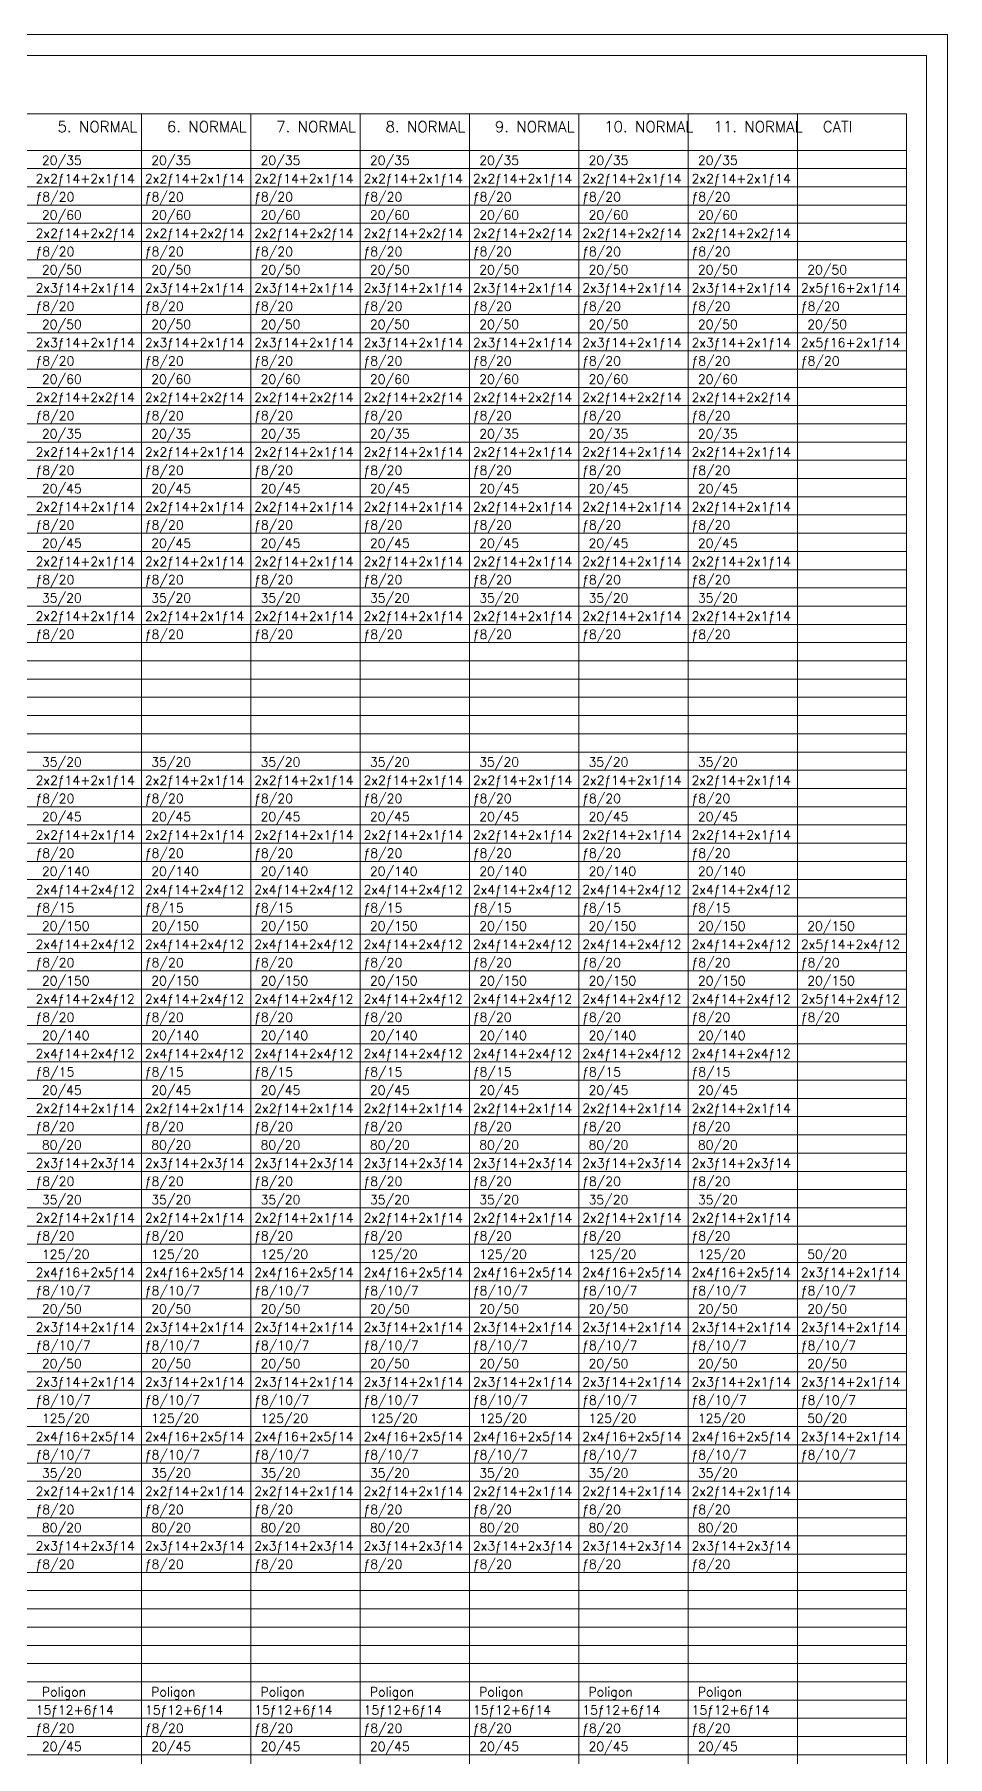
# Model space of a CAD drawing. Header units: inches. Extents: x -0.73 to 0.27, y 1.31 to 2.52.
# Drawn here: x 0.0227 to 0.2732, y 2.0286 to 2.5009 of the extents above; entities that cross this region are included whole.
import ezdxf

# ---------------------------------------------------------------- set-up
doc = ezdxf.new("R2010")
doc.units = ezdxf.units.IN
doc.header["$MEASUREMENT"] = 0
for name, color, linetype, lineweight in [('PENC2', 1, 'Continuous', 0), ('PENC3', 5, 'Continuous', 0), ('PENC4', 84, 'Continuous', 0)]:
    doc.layers.add(name, color=color, linetype=linetype, lineweight=lineweight)
doc.styles.add('RomanSTA', font='RomanSTA')

msp = doc.modelspace()

# ---------------------------------------------------------------- linework, layer by layer
at = {"layer": 'PENC2', "linetype": 'Continuous'}
for p, q in [((-0.17799, 2.4641), (0.26201, 2.4641)), ((-0.17799, 2.4591), (0.26201, 2.4591)), ((-0.17799, 2.4491), (0.26201, 2.4491)), ((-0.17799, 2.4441), (0.26201, 2.4441)), ((-0.17799, 2.4341), (0.26201, 2.4341)), ((-0.17799, 2.4291), (0.26201, 2.4291)), ((-0.17799, 2.4191), (0.26201, 2.4191)), ((-0.17799, 2.4141), (0.26201, 2.4141)), ((-0.17799, 2.4041), (0.26201, 2.4041)), ((-0.17799, 2.3991), (0.26201, 2.3991)), ((-0.17799, 2.3891), (0.26201, 2.3891)), ((-0.17799, 2.3841), (0.26201, 2.3841)), ((-0.17799, 2.3741), (0.26201, 2.3741)), ((-0.17799, 2.3691), (0.26201, 2.3691)), ((-0.17799, 2.3591), (0.26201, 2.3591)), ((-0.17799, 2.3541), (0.26201, 2.3541)), ((-0.17799, 2.3441), (0.26201, 2.3441)), ((-0.17799, 2.3391), (0.26201, 2.3391)), ((-0.17799, 2.3291), (0.26201, 2.3291)), ((-0.17799, 2.3241), (0.26201, 2.3241)), ((-0.17799, 2.3141), (0.26201, 2.3141)), ((-0.17799, 2.3091), (0.26201, 2.3091)), ((-0.17799, 2.2991), (0.26201, 2.2991)), ((-0.17799, 2.2941), (0.26201, 2.2941)), ((-0.17799, 2.2841), (0.26201, 2.2841)), ((-0.17799, 2.2791), (0.26201, 2.2791)), ((-0.17799, 2.2691), (0.26201, 2.2691)), ((-0.17799, 2.2641), (0.26201, 2.2641)), ((-0.17799, 2.2541), (0.26201, 2.2541)), ((-0.17799, 2.2491), (0.26201, 2.2491)), ((-0.17799, 2.2391), (0.26201, 2.2391)), ((-0.17799, 2.2341), (0.26201, 2.2341)), ((-0.17799, 2.2241), (0.26201, 2.2241)), ((-0.17799, 2.2191), (0.26201, 2.2191)), ((-0.17799, 2.2091), (0.26201, 2.2091)), ((-0.17799, 2.2041), (0.26201, 2.2041)), ((-0.17799, 2.1941), (0.26201, 2.1941)), ((-0.17799, 2.1891), (0.26201, 2.1891)), ((-0.17799, 2.1791), (0.26201, 2.1791)), ((-0.17799, 2.1741), (0.26201, 2.1741)), ((-0.17799, 2.1641), (0.26201, 2.1641)), ((-0.17799, 2.1591), (0.26201, 2.1591)), ((-0.17799, 2.1491), (0.26201, 2.1491)), ((-0.17799, 2.1441), (0.26201, 2.1441)), ((-0.17799, 2.1341), (0.26201, 2.1341)), ((-0.17799, 2.1291), (0.26201, 2.1291)), ((-0.17799, 2.1191), (0.26201, 2.1191)), ((-0.17799, 2.1141), (0.26201, 2.1141)), ((-0.17799, 2.1041), (0.26201, 2.1041)), ((-0.17799, 2.0991), (0.26201, 2.0991)), ((-0.17799, 2.0891), (0.26201, 2.0891)), ((-0.17799, 2.0841), (0.26201, 2.0841)), ((-0.17799, 2.0741), (0.26201, 2.0741)), ((-0.17799, 2.0691), (0.26201, 2.0691)), ((-0.17799, 2.0591), (0.26201, 2.0591)), ((-0.17799, 2.0541), (0.26201, 2.0541)), ((-0.17799, 2.0441), (0.26201, 2.0441)), ((-0.17799, 2.0391), (0.26201, 2.0391)), ((-0.17799, 2.0291), (0.26201, 2.0291))]:
    msp.add_line(p, q, dxfattribs=at)
at = {"layer": 'PENC3'}
for points in [[(0.27324, 1.31205), (0.27324, 2.50089), (-0.68718, 2.50089), (-0.68718, 1.31205)], [(0.26746, 1.31783), (0.26746, 2.49511), (-0.6814, 2.49511), (-0.6814, 1.31783)]]:
    msp.add_lwpolyline(points, close=True, dxfattribs=at)
at = {"layer": 'PENC4', "linetype": 'Continuous'}
for p, q in [((-0.18799, 2.4791), (0.26201, 2.4791)), ((0.05201, 2.4791), (0.05201, 1.3291)), ((0.08201, 2.4791), (0.08201, 1.3291)), ((0.11201, 2.4791), (0.11201, 1.3291)), ((0.14201, 2.4791), (0.14201, 1.3291)), ((0.17201, 2.4791), (0.17201, 1.3291)), ((0.20201, 2.4791), (0.20201, 1.3291)), ((0.23201, 2.4791), (0.23201, 1.3291)), ((0.26201, 2.4791), (0.26201, 1.3291)), ((-0.18799, 2.4691), (0.26201, 2.4691)), ((-0.18799, 2.4541), (0.26201, 2.4541)), ((-0.18799, 2.4391), (0.26201, 2.4391)), ((-0.18799, 2.4241), (0.26201, 2.4241)), ((-0.18799, 2.4091), (0.26201, 2.4091)), ((-0.18799, 2.3941), (0.26201, 2.3941)), ((-0.18799, 2.3791), (0.26201, 2.3791)), ((-0.18799, 2.3641), (0.26201, 2.3641)), ((-0.18799, 2.3491), (0.26201, 2.3491)), ((-0.18799, 2.3341), (0.26201, 2.3341)), ((-0.18799, 2.3191), (0.26201, 2.3191)), ((-0.18799, 2.3041), (0.26201, 2.3041)), ((-0.18799, 2.2891), (0.26201, 2.2891)), ((-0.18799, 2.2741), (0.26201, 2.2741)), ((-0.18799, 2.2591), (0.26201, 2.2591)), ((-0.18799, 2.2441), (0.26201, 2.2441)), ((-0.18799, 2.2291), (0.26201, 2.2291)), ((-0.18799, 2.2141), (0.26201, 2.2141)), ((-0.18799, 2.1991), (0.26201, 2.1991)), ((-0.18799, 2.1841), (0.26201, 2.1841)), ((-0.18799, 2.1691), (0.26201, 2.1691)), ((-0.18799, 2.1541), (0.26201, 2.1541)), ((-0.18799, 2.1391), (0.26201, 2.1391)), ((-0.18799, 2.1241), (0.26201, 2.1241)), ((-0.18799, 2.1091), (0.26201, 2.1091)), ((-0.18799, 2.0941), (0.26201, 2.0941)), ((-0.18799, 2.0791), (0.26201, 2.0791)), ((-0.18799, 2.0641), (0.26201, 2.0641)), ((-0.18799, 2.0491), (0.26201, 2.0491)), ((-0.18799, 2.0341), (0.26201, 2.0341))]:
    msp.add_line(p, q, dxfattribs=at)

# ---------------------------------------------------------------- texts
at = {"layer": 'PENC3', "style": 'RomanSTA'}
for s, p in [(' 20/35', (0.02301, 2.4651)), (' 20/35', (0.05301, 2.4651)), (' 20/35', (0.08301, 2.4651)), (' 20/35', (0.11301, 2.4651)), (' 20/35', (0.14301, 2.4651)), (' 20/35', (0.17301, 2.4651)), (' 20/35', (0.20301, 2.4651)), ('2x2ƒ14+2x1ƒ14', (0.02301, 2.4601)), ('2x2ƒ14+2x1ƒ14', (0.05301, 2.4601)), ('2x2ƒ14+2x1ƒ14', (0.08301, 2.4601)), ('2x2ƒ14+2x1ƒ14', (0.11301, 2.4601)), ('2x2ƒ14+2x1ƒ14', (0.14301, 2.4601)), ('2x2ƒ14+2x1ƒ14', (0.17301, 2.4601)), ('2x2ƒ14+2x1ƒ14', (0.20301, 2.4601)), ('ƒ8/20', (0.02301, 2.4551)), ('ƒ8/20', (0.05301, 2.4551)), ('ƒ8/20', (0.08301, 2.4551)), ('ƒ8/20', (0.11301, 2.4551)), ('ƒ8/20', (0.14301, 2.4551)), ('ƒ8/20', (0.17301, 2.4551)), ('ƒ8/20', (0.20301, 2.4551)), (' 20/60', (0.02301, 2.4501)), (' 20/60', (0.05301, 2.4501)), (' 20/60', (0.08301, 2.4501)), (' 20/60', (0.11301, 2.4501)), (' 20/60', (0.14301, 2.4501)), (' 20/60', (0.17301, 2.4501)), (' 20/60', (0.20301, 2.4501)), ('2x2ƒ14+2x2ƒ14', (0.02301, 2.4451)), ('2x2ƒ14+2x2ƒ14', (0.05301, 2.4451)), ('2x2ƒ14+2x2ƒ14', (0.08301, 2.4451)), ('2x2ƒ14+2x2ƒ14', (0.11301, 2.4451)), ('2x2ƒ14+2x2ƒ14', (0.14301, 2.4451)), ('2x2ƒ14+2x2ƒ14', (0.17301, 2.4451)), ('2x2ƒ14+2x2ƒ14', (0.20301, 2.4451)), ('ƒ8/20', (0.02301, 2.4401)), ('ƒ8/20', (0.05301, 2.4401)), ('ƒ8/20', (0.08301, 2.4401)), ('ƒ8/20', (0.11301, 2.4401)), ('ƒ8/20', (0.14301, 2.4401)), ('ƒ8/20', (0.17301, 2.4401)), ('ƒ8/20', (0.20301, 2.4401)), (' 20/50', (0.02301, 2.4351)), (' 20/50', (0.05301, 2.4351)), (' 20/50', (0.08301, 2.4351)), (' 20/50', (0.11301, 2.4351)), (' 20/50', (0.14301, 2.4351)), (' 20/50', (0.17301, 2.4351)), (' 20/50', (0.20301, 2.4351)), (' 20/50', (0.23301, 2.4351)), ('2x3ƒ14+2x1ƒ14', (0.02301, 2.4301)), ('2x3ƒ14+2x1ƒ14', (0.05301, 2.4301)), ('2x3ƒ14+2x1ƒ14', (0.08301, 2.4301)), ('2x3ƒ14+2x1ƒ14', (0.11301, 2.4301)), ('2x3ƒ14+2x1ƒ14', (0.14301, 2.4301)), ('2x3ƒ14+2x1ƒ14', (0.17301, 2.4301)), ('2x3ƒ14+2x1ƒ14', (0.20301, 2.4301)), ('2x5ƒ16+2x1ƒ14', (0.23301, 2.4301)), ('ƒ8/20', (0.02301, 2.4251)), ('ƒ8/20', (0.05301, 2.4251)), ('ƒ8/20', (0.08301, 2.4251)), ('ƒ8/20', (0.11301, 2.4251)), ('ƒ8/20', (0.14301, 2.4251)), ('ƒ8/20', (0.17301, 2.4251)), ('ƒ8/20', (0.20301, 2.4251)), ('ƒ8/20', (0.23301, 2.4251)), (' 20/50', (0.02301, 2.4201)), (' 20/50', (0.05301, 2.4201)), (' 20/50', (0.08301, 2.4201)), (' 20/50', (0.11301, 2.4201)), (' 20/50', (0.14301, 2.4201)), (' 20/50', (0.17301, 2.4201)), (' 20/50', (0.20301, 2.4201)), (' 20/50', (0.23301, 2.4201)), ('2x3ƒ14+2x1ƒ14', (0.02301, 2.4151)), ('2x3ƒ14+2x1ƒ14', (0.05301, 2.4151)), ('2x3ƒ14+2x1ƒ14', (0.08301, 2.4151)), ('2x3ƒ14+2x1ƒ14', (0.11301, 2.4151)), ('2x3ƒ14+2x1ƒ14', (0.14301, 2.4151)), ('2x3ƒ14+2x1ƒ14', (0.17301, 2.4151)), ('2x3ƒ14+2x1ƒ14', (0.20301, 2.4151)), ('2x5ƒ16+2x1ƒ14', (0.23301, 2.4151)), ('ƒ8/20', (0.02301, 2.4101)), ('ƒ8/20', (0.05301, 2.4101)), ('ƒ8/20', (0.08301, 2.4101)), ('ƒ8/20', (0.11301, 2.4101)), ('ƒ8/20', (0.14301, 2.4101)), ('ƒ8/20', (0.17301, 2.4101)), ('ƒ8/20', (0.20301, 2.4101)), ('ƒ8/20', (0.23301, 2.4101)), (' 20/60', (0.02301, 2.4051)), (' 20/60', (0.05301, 2.4051)), (' 20/60', (0.08301, 2.4051)), (' 20/60', (0.11301, 2.4051)), (' 20/60', (0.14301, 2.4051)), (' 20/60', (0.17301, 2.4051)), (' 20/60', (0.20301, 2.4051)), ('2x2ƒ14+2x2ƒ14', (0.02301, 2.4001)), ('2x2ƒ14+2x2ƒ14', (0.05301, 2.4001)), ('2x2ƒ14+2x2ƒ14', (0.08301, 2.4001)), ('2x2ƒ14+2x2ƒ14', (0.11301, 2.4001)), ('2x2ƒ14+2x2ƒ14', (0.14301, 2.4001)), ('2x2ƒ14+2x2ƒ14', (0.17301, 2.4001)), ('2x2ƒ14+2x2ƒ14', (0.20301, 2.4001)), ('ƒ8/20', (0.02301, 2.3951)), ('ƒ8/20', (0.05301, 2.3951)), ('ƒ8/20', (0.08301, 2.3951)), ('ƒ8/20', (0.11301, 2.3951)), ('ƒ8/20', (0.14301, 2.3951)), ('ƒ8/20', (0.17301, 2.3951)), ('ƒ8/20', (0.20301, 2.3951)), (' 20/35', (0.02301, 2.3901)), (' 20/35', (0.05301, 2.3901)), (' 20/35', (0.08301, 2.3901)), (' 20/35', (0.11301, 2.3901)), (' 20/35', (0.14301, 2.3901)), (' 20/35', (0.17301, 2.3901)), (' 20/35', (0.20301, 2.3901)), ('2x2ƒ14+2x1ƒ14', (0.02301, 2.3851)), ('2x2ƒ14+2x1ƒ14', (0.05301, 2.3851)), ('2x2ƒ14+2x1ƒ14', (0.08301, 2.3851)), ('2x2ƒ14+2x1ƒ14', (0.11301, 2.3851)), ('2x2ƒ14+2x1ƒ14', (0.14301, 2.3851)), ('2x2ƒ14+2x1ƒ14', (0.17301, 2.3851)), ('2x2ƒ14+2x1ƒ14', (0.20301, 2.3851)), ('ƒ8/20', (0.02301, 2.3801)), ('ƒ8/20', (0.05301, 2.3801)), ('ƒ8/20', (0.08301, 2.3801)), ('ƒ8/20', (0.11301, 2.3801)), ('ƒ8/20', (0.14301, 2.3801)), ('ƒ8/20', (0.17301, 2.3801)), ('ƒ8/20', (0.20301, 2.3801)), (' 20/45', (0.02301, 2.3751)), (' 20/45', (0.05301, 2.3751)), (' 20/45', (0.08301, 2.3751)), (' 20/45', (0.11301, 2.3751)), (' 20/45', (0.14301, 2.3751)), (' 20/45', (0.17301, 2.3751)), (' 20/45', (0.20301, 2.3751)), ('2x2ƒ14+2x1ƒ14', (0.02301, 2.3701)), ('2x2ƒ14+2x1ƒ14', (0.05301, 2.3701)), ('2x2ƒ14+2x1ƒ14', (0.08301, 2.3701)), ('2x2ƒ14+2x1ƒ14', (0.11301, 2.3701)), ('2x2ƒ14+2x1ƒ14', (0.14301, 2.3701)), ('2x2ƒ14+2x1ƒ14', (0.17301, 2.3701)), ('2x2ƒ14+2x1ƒ14', (0.20301, 2.3701)), ('ƒ8/20', (0.02301, 2.3651)), ('ƒ8/20', (0.05301, 2.3651)), ('ƒ8/20', (0.08301, 2.3651)), ('ƒ8/20', (0.11301, 2.3651)), ('ƒ8/20', (0.14301, 2.3651)), ('ƒ8/20', (0.17301, 2.3651)), ('ƒ8/20', (0.20301, 2.3651)), (' 20/45', (0.02301, 2.3601)), (' 20/45', (0.05301, 2.3601)), (' 20/45', (0.08301, 2.3601)), (' 20/45', (0.11301, 2.3601)), (' 20/45', (0.14301, 2.3601)), (' 20/45', (0.17301, 2.3601)), (' 20/45', (0.20301, 2.3601)), ('2x2ƒ14+2x1ƒ14', (0.02301, 2.3551)), ('2x2ƒ14+2x1ƒ14', (0.05301, 2.3551)), ('2x2ƒ14+2x1ƒ14', (0.08301, 2.3551)), ('2x2ƒ14+2x1ƒ14', (0.11301, 2.3551)), ('2x2ƒ14+2x1ƒ14', (0.14301, 2.3551)), ('2x2ƒ14+2x1ƒ14', (0.17301, 2.3551)), ('2x2ƒ14+2x1ƒ14', (0.20301, 2.3551)), ('ƒ8/20', (0.02301, 2.3501)), ('ƒ8/20', (0.05301, 2.3501)), ('ƒ8/20', (0.08301, 2.3501)), ('ƒ8/20', (0.11301, 2.3501)), ('ƒ8/20', (0.14301, 2.3501)), ('ƒ8/20', (0.17301, 2.3501)), ('ƒ8/20', (0.20301, 2.3501)), (' 35/20', (0.02301, 2.3451)), (' 35/20', (0.05301, 2.3451)), (' 35/20', (0.08301, 2.3451)), (' 35/20', (0.11301, 2.3451)), (' 35/20', (0.14301, 2.3451)), (' 35/20', (0.17301, 2.3451)), (' 35/20', (0.20301, 2.3451)), ('2x2ƒ14+2x1ƒ14', (0.02301, 2.3401)), ('2x2ƒ14+2x1ƒ14', (0.05301, 2.3401)), ('2x2ƒ14+2x1ƒ14', (0.08301, 2.3401)), ('2x2ƒ14+2x1ƒ14', (0.11301, 2.3401)), ('2x2ƒ14+2x1ƒ14', (0.14301, 2.3401)), ('2x2ƒ14+2x1ƒ14', (0.17301, 2.3401)), ('2x2ƒ14+2x1ƒ14', (0.20301, 2.3401)), ('ƒ8/20', (0.02301, 2.3351)), ('ƒ8/20', (0.05301, 2.3351)), ('ƒ8/20', (0.08301, 2.3351)), ('ƒ8/20', (0.11301, 2.3351)), ('ƒ8/20', (0.14301, 2.3351)), ('ƒ8/20', (0.17301, 2.3351)), ('ƒ8/20', (0.20301, 2.3351)), (' 35/20', (0.02301, 2.3001)), (' 35/20', (0.05301, 2.3001)), (' 35/20', (0.08301, 2.3001)), (' 35/20', (0.11301, 2.3001)), (' 35/20', (0.14301, 2.3001)), (' 35/20', (0.17301, 2.3001)), (' 35/20', (0.20301, 2.3001)), ('2x2ƒ14+2x1ƒ14', (0.02301, 2.2951)), ('2x2ƒ14+2x1ƒ14', (0.05301, 2.2951)), ('2x2ƒ14+2x1ƒ14', (0.08301, 2.2951)), ('2x2ƒ14+2x1ƒ14', (0.11301, 2.2951)), ('2x2ƒ14+2x1ƒ14', (0.14301, 2.2951)), ('2x2ƒ14+2x1ƒ14', (0.17301, 2.2951)), ('2x2ƒ14+2x1ƒ14', (0.20301, 2.2951)), ('ƒ8/20', (0.02301, 2.2901)), ('ƒ8/20', (0.05301, 2.2901)), ('ƒ8/20', (0.08301, 2.2901)), ('ƒ8/20', (0.11301, 2.2901)), ('ƒ8/20', (0.14301, 2.2901)), ('ƒ8/20', (0.17301, 2.2901)), ('ƒ8/20', (0.20301, 2.2901)), (' 20/45', (0.02301, 2.2851)), (' 20/45', (0.05301, 2.2851)), (' 20/45', (0.08301, 2.2851)), (' 20/45', (0.11301, 2.2851)), (' 20/45', (0.14301, 2.2851)), (' 20/45', (0.17301, 2.2851)), (' 20/45', (0.20301, 2.2851)), ('2x2ƒ14+2x1ƒ14', (0.02301, 2.2801)), ('2x2ƒ14+2x1ƒ14', (0.05301, 2.2801)), ('2x2ƒ14+2x1ƒ14', (0.08301, 2.2801)), ('2x2ƒ14+2x1ƒ14', (0.11301, 2.2801)), ('2x2ƒ14+2x1ƒ14', (0.14301, 2.2801)), ('2x2ƒ14+2x1ƒ14', (0.17301, 2.2801)), ('2x2ƒ14+2x1ƒ14', (0.20301, 2.2801)), ('ƒ8/20', (0.02301, 2.2751)), ('ƒ8/20', (0.05301, 2.2751)), ('ƒ8/20', (0.08301, 2.2751)), ('ƒ8/20', (0.11301, 2.2751)), ('ƒ8/20', (0.14301, 2.2751)), ('ƒ8/20', (0.17301, 2.2751)), ('ƒ8/20', (0.20301, 2.2751)), (' 20/140', (0.02301, 2.2701)), (' 20/140', (0.05301, 2.2701)), (' 20/140', (0.08301, 2.2701)), (' 20/140', (0.11301, 2.2701)), (' 20/140', (0.14301, 2.2701)), (' 20/140', (0.17301, 2.2701)), (' 20/140', (0.20301, 2.2701)), ('2x4ƒ14+2x4ƒ12', (0.02301, 2.2651)), ('2x4ƒ14+2x4ƒ12', (0.05301, 2.2651)), ('2x4ƒ14+2x4ƒ12', (0.08301, 2.2651)), ('2x4ƒ14+2x4ƒ12', (0.11301, 2.2651)), ('2x4ƒ14+2x4ƒ12', (0.14301, 2.2651)), ('2x4ƒ14+2x4ƒ12', (0.17301, 2.2651)), ('2x4ƒ14+2x4ƒ12', (0.20301, 2.2651)), ('ƒ8/15', (0.02301, 2.2601)), ('ƒ8/15', (0.05301, 2.2601)), ('ƒ8/15', (0.08301, 2.2601)), ('ƒ8/15', (0.11301, 2.2601)), ('ƒ8/15', (0.14301, 2.2601)), ('ƒ8/15', (0.17301, 2.2601)), ('ƒ8/15', (0.20301, 2.2601)), (' 20/150', (0.02301, 2.2551)), (' 20/150', (0.05301, 2.2551)), (' 20/150', (0.08301, 2.2551)), (' 20/150', (0.11301, 2.2551)), (' 20/150', (0.14301, 2.2551)), (' 20/150', (0.17301, 2.2551)), (' 20/150', (0.20301, 2.2551)), (' 20/150', (0.23301, 2.2551)), ('2x4ƒ14+2x4ƒ12', (0.02301, 2.2501)), ('2x4ƒ14+2x4ƒ12', (0.05301, 2.2501)), ('2x4ƒ14+2x4ƒ12', (0.08301, 2.2501)), ('2x4ƒ14+2x4ƒ12', (0.11301, 2.2501)), ('2x4ƒ14+2x4ƒ12', (0.14301, 2.2501)), ('2x4ƒ14+2x4ƒ12', (0.17301, 2.2501)), ('2x4ƒ14+2x4ƒ12', (0.20301, 2.2501)), ('2x5ƒ14+2x4ƒ12', (0.23301, 2.2501)), ('ƒ8/20', (0.02301, 2.2451)), ('ƒ8/20', (0.05301, 2.2451)), ('ƒ8/20', (0.08301, 2.2451)), ('ƒ8/20', (0.11301, 2.2451)), ('ƒ8/20', (0.14301, 2.2451)), ('ƒ8/20', (0.17301, 2.2451)), ('ƒ8/20', (0.20301, 2.2451)), ('ƒ8/20', (0.23301, 2.2451)), (' 20/150', (0.02301, 2.2401)), (' 20/150', (0.05301, 2.2401)), (' 20/150', (0.08301, 2.2401)), (' 20/150', (0.11301, 2.2401)), (' 20/150', (0.14301, 2.2401)), (' 20/150', (0.17301, 2.2401)), (' 20/150', (0.20301, 2.2401)), (' 20/150', (0.23301, 2.2401)), ('2x4ƒ14+2x4ƒ12', (0.02301, 2.2351)), ('2x4ƒ14+2x4ƒ12', (0.05301, 2.2351)), ('2x4ƒ14+2x4ƒ12', (0.08301, 2.2351)), ('2x4ƒ14+2x4ƒ12', (0.11301, 2.2351)), ('2x4ƒ14+2x4ƒ12', (0.14301, 2.2351)), ('2x4ƒ14+2x4ƒ12', (0.17301, 2.2351)), ('2x4ƒ14+2x4ƒ12', (0.20301, 2.2351)), ('2x5ƒ14+2x4ƒ12', (0.23301, 2.2351)), ('ƒ8/20', (0.02301, 2.2301)), ('ƒ8/20', (0.05301, 2.2301)), ('ƒ8/20', (0.08301, 2.2301)), ('ƒ8/20', (0.11301, 2.2301)), ('ƒ8/20', (0.14301, 2.2301)), ('ƒ8/20', (0.17301, 2.2301)), ('ƒ8/20', (0.20301, 2.2301)), ('ƒ8/20', (0.23301, 2.2301)), (' 20/140', (0.02301, 2.2251)), (' 20/140', (0.05301, 2.2251)), (' 20/140', (0.08301, 2.2251)), (' 20/140', (0.11301, 2.2251)), (' 20/140', (0.14301, 2.2251)), (' 20/140', (0.17301, 2.2251)), (' 20/140', (0.20301, 2.2251)), ('2x4ƒ14+2x4ƒ12', (0.02301, 2.2201)), ('2x4ƒ14+2x4ƒ12', (0.05301, 2.2201)), ('2x4ƒ14+2x4ƒ12', (0.08301, 2.2201)), ('2x4ƒ14+2x4ƒ12', (0.11301, 2.2201)), ('2x4ƒ14+2x4ƒ12', (0.14301, 2.2201)), ('2x4ƒ14+2x4ƒ12', (0.17301, 2.2201)), ('2x4ƒ14+2x4ƒ12', (0.20301, 2.2201)), ('ƒ8/15', (0.02301, 2.2151)), ('ƒ8/15', (0.05301, 2.2151)), ('ƒ8/15', (0.08301, 2.2151)), ('ƒ8/15', (0.11301, 2.2151)), ('ƒ8/15', (0.14301, 2.2151)), ('ƒ8/15', (0.17301, 2.2151)), ('ƒ8/15', (0.20301, 2.2151)), (' 20/45', (0.02301, 2.2101)), (' 20/45', (0.05301, 2.2101)), (' 20/45', (0.08301, 2.2101)), (' 20/45', (0.11301, 2.2101)), (' 20/45', (0.14301, 2.2101)), (' 20/45', (0.17301, 2.2101)), (' 20/45', (0.20301, 2.2101)), ('2x2ƒ14+2x1ƒ14', (0.02301, 2.2051)), ('2x2ƒ14+2x1ƒ14', (0.05301, 2.2051)), ('2x2ƒ14+2x1ƒ14', (0.08301, 2.2051)), ('2x2ƒ14+2x1ƒ14', (0.11301, 2.2051)), ('2x2ƒ14+2x1ƒ14', (0.14301, 2.2051)), ('2x2ƒ14+2x1ƒ14', (0.17301, 2.2051)), ('2x2ƒ14+2x1ƒ14', (0.20301, 2.2051)), ('ƒ8/20', (0.02301, 2.2001)), ('ƒ8/20', (0.05301, 2.2001)), ('ƒ8/20', (0.08301, 2.2001)), ('ƒ8/20', (0.11301, 2.2001)), ('ƒ8/20', (0.14301, 2.2001)), ('ƒ8/20', (0.17301, 2.2001)), ('ƒ8/20', (0.20301, 2.2001)), (' 80/20', (0.02301, 2.1951)), (' 80/20', (0.05301, 2.1951)), (' 80/20', (0.08301, 2.1951)), (' 80/20', (0.11301, 2.1951)), (' 80/20', (0.14301, 2.1951)), (' 80/20', (0.17301, 2.1951)), (' 80/20', (0.20301, 2.1951)), ('2x3ƒ14+2x3ƒ14', (0.02301, 2.1901)), ('2x3ƒ14+2x3ƒ14', (0.05301, 2.1901)), ('2x3ƒ14+2x3ƒ14', (0.08301, 2.1901)), ('2x3ƒ14+2x3ƒ14', (0.11301, 2.1901)), ('2x3ƒ14+2x3ƒ14', (0.14301, 2.1901)), ('2x3ƒ14+2x3ƒ14', (0.17301, 2.1901)), ('2x3ƒ14+2x3ƒ14', (0.20301, 2.1901)), ('ƒ8/20', (0.02301, 2.1851)), ('ƒ8/20', (0.05301, 2.1851)), ('ƒ8/20', (0.08301, 2.1851)), ('ƒ8/20', (0.11301, 2.1851)), ('ƒ8/20', (0.14301, 2.1851)), ('ƒ8/20', (0.17301, 2.1851)), ('ƒ8/20', (0.20301, 2.1851)), (' 35/20', (0.02301, 2.1801)), (' 35/20', (0.05301, 2.1801)), (' 35/20', (0.08301, 2.1801)), (' 35/20', (0.11301, 2.1801)), (' 35/20', (0.14301, 2.1801)), (' 35/20', (0.17301, 2.1801)), (' 35/20', (0.20301, 2.1801)), ('2x2ƒ14+2x1ƒ14', (0.02301, 2.1751)), ('2x2ƒ14+2x1ƒ14', (0.05301, 2.1751)), ('2x2ƒ14+2x1ƒ14', (0.08301, 2.1751)), ('2x2ƒ14+2x1ƒ14', (0.11301, 2.1751)), ('2x2ƒ14+2x1ƒ14', (0.14301, 2.1751)), ('2x2ƒ14+2x1ƒ14', (0.17301, 2.1751)), ('2x2ƒ14+2x1ƒ14', (0.20301, 2.1751)), ('ƒ8/20', (0.02301, 2.1701)), ('ƒ8/20', (0.05301, 2.1701)), ('ƒ8/20', (0.08301, 2.1701)), ('ƒ8/20', (0.11301, 2.1701)), ('ƒ8/20', (0.14301, 2.1701)), ('ƒ8/20', (0.17301, 2.1701)), ('ƒ8/20', (0.20301, 2.1701)), (' 125/20', (0.02301, 2.1651)), (' 125/20', (0.05301, 2.1651)), (' 125/20', (0.08301, 2.1651)), (' 125/20', (0.11301, 2.1651)), (' 125/20', (0.14301, 2.1651)), (' 125/20', (0.17301, 2.1651)), (' 125/20', (0.20301, 2.1651)), (' 50/20', (0.23301, 2.1651)), ('2x4ƒ16+2x5ƒ14', (0.02301, 2.1601)), ('2x4ƒ16+2x5ƒ14', (0.05301, 2.1601)), ('2x4ƒ16+2x5ƒ14', (0.08301, 2.1601)), ('2x4ƒ16+2x5ƒ14', (0.11301, 2.1601)), ('2x4ƒ16+2x5ƒ14', (0.14301, 2.1601)), ('2x4ƒ16+2x5ƒ14', (0.17301, 2.1601)), ('2x4ƒ16+2x5ƒ14', (0.20301, 2.1601)), ('2x3ƒ14+2x1ƒ14', (0.23301, 2.1601)), ('ƒ8/10/7', (0.02301, 2.1551)), ('ƒ8/10/7', (0.05301, 2.1551)), ('ƒ8/10/7', (0.08301, 2.1551)), ('ƒ8/10/7', (0.11301, 2.1551)), ('ƒ8/10/7', (0.14301, 2.1551)), ('ƒ8/10/7', (0.17301, 2.1551)), ('ƒ8/10/7', (0.20301, 2.1551)), ('ƒ8/10/7', (0.23301, 2.1551)), (' 20/50', (0.02301, 2.1501)), (' 20/50', (0.05301, 2.1501)), (' 20/50', (0.08301, 2.1501)), (' 20/50', (0.11301, 2.1501)), (' 20/50', (0.14301, 2.1501)), (' 20/50', (0.17301, 2.1501)), (' 20/50', (0.20301, 2.1501)), (' 20/50', (0.23301, 2.1501)), ('2x3ƒ14+2x1ƒ14', (0.02301, 2.1451)), ('2x3ƒ14+2x1ƒ14', (0.05301, 2.1451)), ('2x3ƒ14+2x1ƒ14', (0.08301, 2.1451)), ('2x3ƒ14+2x1ƒ14', (0.11301, 2.1451)), ('2x3ƒ14+2x1ƒ14', (0.14301, 2.1451)), ('2x3ƒ14+2x1ƒ14', (0.17301, 2.1451)), ('2x3ƒ14+2x1ƒ14', (0.20301, 2.1451)), ('2x3ƒ14+2x1ƒ14', (0.23301, 2.1451)), ('ƒ8/10/7', (0.02301, 2.1401)), ('ƒ8/10/7', (0.05301, 2.1401)), ('ƒ8/10/7', (0.08301, 2.1401)), ('ƒ8/10/7', (0.11301, 2.1401)), ('ƒ8/10/7', (0.14301, 2.1401)), ('ƒ8/10/7', (0.17301, 2.1401)), ('ƒ8/10/7', (0.20301, 2.1401)), ('ƒ8/10/7', (0.23301, 2.1401)), (' 20/50', (0.02301, 2.1351)), (' 20/50', (0.05301, 2.1351)), (' 20/50', (0.08301, 2.1351)), (' 20/50', (0.11301, 2.1351)), (' 20/50', (0.14301, 2.1351)), (' 20/50', (0.17301, 2.1351)), (' 20/50', (0.20301, 2.1351)), (' 20/50', (0.23301, 2.1351)), ('2x3ƒ14+2x1ƒ14', (0.02301, 2.1301)), ('2x3ƒ14+2x1ƒ14', (0.05301, 2.1301)), ('2x3ƒ14+2x1ƒ14', (0.08301, 2.1301)), ('2x3ƒ14+2x1ƒ14', (0.11301, 2.1301)), ('2x3ƒ14+2x1ƒ14', (0.14301, 2.1301)), ('2x3ƒ14+2x1ƒ14', (0.17301, 2.1301)), ('2x3ƒ14+2x1ƒ14', (0.20301, 2.1301)), ('2x3ƒ14+2x1ƒ14', (0.23301, 2.1301)), ('ƒ8/10/7', (0.02301, 2.1251)), ('ƒ8/10/7', (0.05301, 2.1251)), ('ƒ8/10/7', (0.08301, 2.1251)), ('ƒ8/10/7', (0.11301, 2.1251)), ('ƒ8/10/7', (0.14301, 2.1251)), ('ƒ8/10/7', (0.17301, 2.1251)), ('ƒ8/10/7', (0.20301, 2.1251)), ('ƒ8/10/7', (0.23301, 2.1251)), (' 125/20', (0.02301, 2.1201)), (' 125/20', (0.05301, 2.1201)), (' 125/20', (0.08301, 2.1201)), (' 125/20', (0.11301, 2.1201)), (' 125/20', (0.14301, 2.1201)), (' 125/20', (0.17301, 2.1201)), (' 125/20', (0.20301, 2.1201)), (' 50/20', (0.23301, 2.1201)), ('2x4ƒ16+2x5ƒ14', (0.02301, 2.1151)), ('2x4ƒ16+2x5ƒ14', (0.05301, 2.1151)), ('2x4ƒ16+2x5ƒ14', (0.08301, 2.1151)), ('2x4ƒ16+2x5ƒ14', (0.11301, 2.1151)), ('2x4ƒ16+2x5ƒ14', (0.14301, 2.1151)), ('2x4ƒ16+2x5ƒ14', (0.17301, 2.1151)), ('2x4ƒ16+2x5ƒ14', (0.20301, 2.1151)), ('2x3ƒ14+2x1ƒ14', (0.23301, 2.1151)), ('ƒ8/10/7', (0.02301, 2.1101)), ('ƒ8/10/7', (0.05301, 2.1101)), ('ƒ8/10/7', (0.08301, 2.1101)), ('ƒ8/10/7', (0.11301, 2.1101)), ('ƒ8/10/7', (0.14301, 2.1101)), ('ƒ8/10/7', (0.17301, 2.1101)), ('ƒ8/10/7', (0.20301, 2.1101)), ('ƒ8/10/7', (0.23301, 2.1101)), (' 35/20', (0.02301, 2.1051)), (' 35/20', (0.05301, 2.1051)), (' 35/20', (0.08301, 2.1051)), (' 35/20', (0.11301, 2.1051)), (' 35/20', (0.14301, 2.1051)), (' 35/20', (0.17301, 2.1051)), (' 35/20', (0.20301, 2.1051)), ('2x2ƒ14+2x1ƒ14', (0.02301, 2.1001)), ('2x2ƒ14+2x1ƒ14', (0.05301, 2.1001)), ('2x2ƒ14+2x1ƒ14', (0.08301, 2.1001)), ('2x2ƒ14+2x1ƒ14', (0.11301, 2.1001)), ('2x2ƒ14+2x1ƒ14', (0.14301, 2.1001)), ('2x2ƒ14+2x1ƒ14', (0.17301, 2.1001)), ('2x2ƒ14+2x1ƒ14', (0.20301, 2.1001)), ('ƒ8/20', (0.02301, 2.0951)), ('ƒ8/20', (0.05301, 2.0951)), ('ƒ8/20', (0.08301, 2.0951)), ('ƒ8/20', (0.11301, 2.0951)), ('ƒ8/20', (0.14301, 2.0951)), ('ƒ8/20', (0.17301, 2.0951)), ('ƒ8/20', (0.20301, 2.0951)), (' 80/20', (0.02301, 2.0901)), (' 80/20', (0.05301, 2.0901)), (' 80/20', (0.08301, 2.0901)), (' 80/20', (0.11301, 2.0901)), (' 80/20', (0.14301, 2.0901)), (' 80/20', (0.17301, 2.0901)), (' 80/20', (0.20301, 2.0901)), ('2x3ƒ14+2x3ƒ14', (0.02301, 2.0851)), ('2x3ƒ14+2x3ƒ14', (0.05301, 2.0851)), ('2x3ƒ14+2x3ƒ14', (0.08301, 2.0851)), ('2x3ƒ14+2x3ƒ14', (0.11301, 2.0851)), ('2x3ƒ14+2x3ƒ14', (0.14301, 2.0851)), ('2x3ƒ14+2x3ƒ14', (0.17301, 2.0851)), ('2x3ƒ14+2x3ƒ14', (0.20301, 2.0851)), ('ƒ8/20', (0.02301, 2.0801)), ('ƒ8/20', (0.05301, 2.0801)), ('ƒ8/20', (0.08301, 2.0801)), ('ƒ8/20', (0.11301, 2.0801)), ('ƒ8/20', (0.14301, 2.0801)), ('ƒ8/20', (0.17301, 2.0801)), ('ƒ8/20', (0.20301, 2.0801)), (' Poligon', (0.02301, 2.0451)), (' Poligon', (0.05301, 2.0451)), (' Poligon', (0.08301, 2.0451)), (' Poligon', (0.11301, 2.0451)), (' Poligon', (0.14301, 2.0451)), (' Poligon', (0.17301, 2.0451)), (' Poligon', (0.20301, 2.0451)), ('15ƒ12+6ƒ14', (0.02301, 2.0401)), ('15ƒ12+6ƒ14', (0.05301, 2.0401)), ('15ƒ12+6ƒ14', (0.08301, 2.0401)), ('15ƒ12+6ƒ14', (0.11301, 2.0401)), ('15ƒ12+6ƒ14', (0.14301, 2.0401)), ('15ƒ12+6ƒ14', (0.17301, 2.0401)), ('15ƒ12+6ƒ14', (0.20301, 2.0401)), ('ƒ8/20', (0.02301, 2.0351)), ('ƒ8/20', (0.05301, 2.0351)), ('ƒ8/20', (0.08301, 2.0351)), ('ƒ8/20', (0.11301, 2.0351)), ('ƒ8/20', (0.14301, 2.0351)), ('ƒ8/20', (0.17301, 2.0351)), ('ƒ8/20', (0.20301, 2.0351)), (' 20/45', (0.02301, 2.0301)), (' 20/45', (0.05301, 2.0301)), (' 20/45', (0.08301, 2.0301)), (' 20/45', (0.11301, 2.0301)), (' 20/45', (0.14301, 2.0301)), (' 20/45', (0.17301, 2.0301)), (' 20/45', (0.20301, 2.0301))]:
    msp.add_text(s, height=0.0025, dxfattribs=at).set_placement(p)
at = {"layer": 'PENC4', "style": 'RomanSTA'}
for s, p in [('5. NORMAL', (0.02901, 2.4741)), ('6. NORMAL', (0.05901, 2.4741)), ('7. NORMAL', (0.08901, 2.4741)), ('8. NORMAL', (0.11901, 2.4741)), ('9. NORMAL', (0.14901, 2.4741)), ('10. NORMAL', (0.17901, 2.4741)), ('11. NORMAL', (0.20901, 2.4741)), ('CATI', (0.23901, 2.4741))]:
    msp.add_text(s, height=0.003, dxfattribs=at).set_placement(p)

doc.saveas('drawing.dxf')
